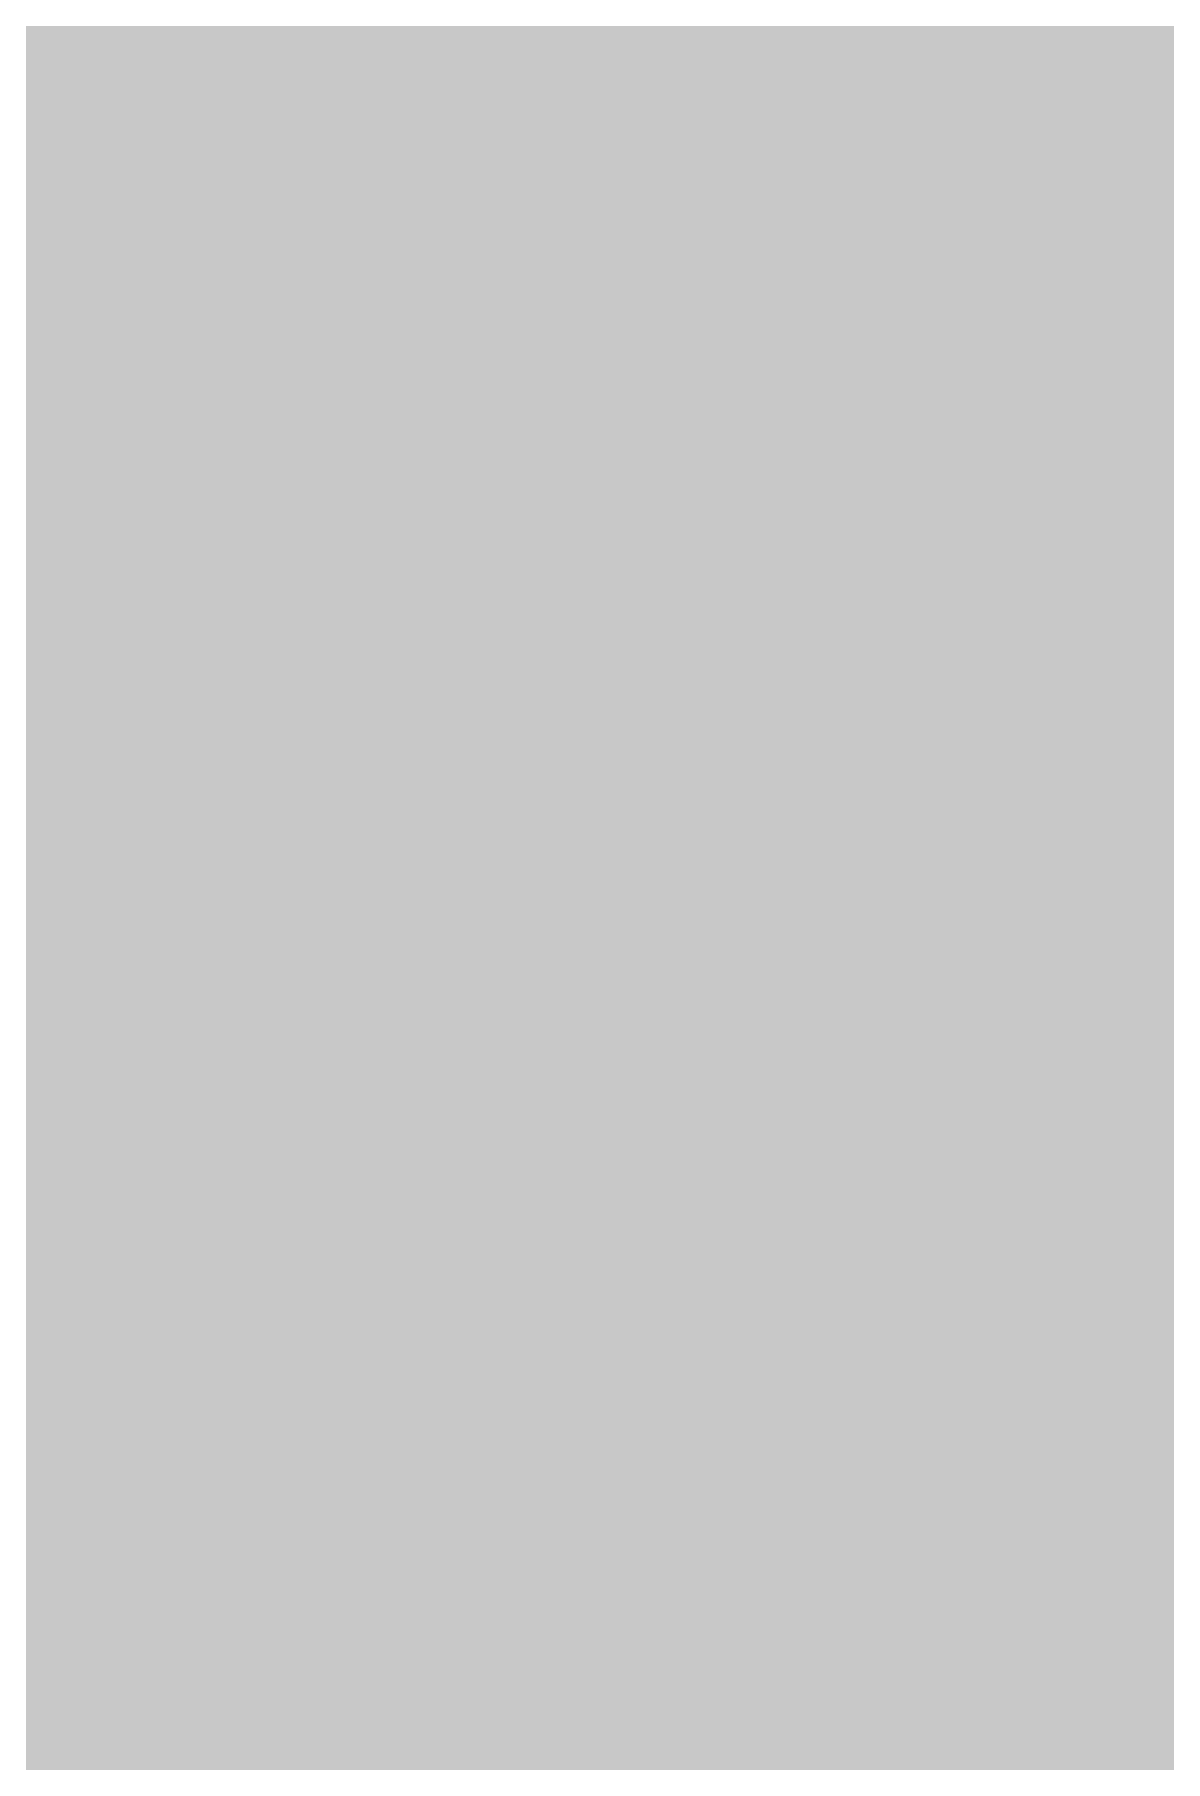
# Model space of a CAD drawing. Header units: millimetres. Extents: x 169 to 355, y 129 to 253.
# Drawn here: x 185.5 to 193.5, y 216.5 to 228.72 of the extents above; entities that cross this region are included whole.
import ezdxf

# ---------------------------------------------------------------- set-up
doc = ezdxf.new("R2010")
doc.units = ezdxf.units.MM
for name, color, linetype in [('BottomLayer', 5, 'Continuous'), ('Mechanical1', 6, 'Continuous'), ('Mechanical15', 56, 'Continuous'), ('TopLayer', 1, 'Continuous'), ('TopOverlay', 2, 'Continuous'), ('TopPaste', 8, 'Continuous'), ('TopSolder', 216, 'Continuous')]:
    doc.layers.add(name, color=color, linetype=linetype)

# ---------------------------------------------------------------- blocks, each defined once
blk = doc.blocks.new('BGA484_0_5_1608')
at = {"layer": 'Mechanical1', "const_width": 0.2}
for points in [[(-6, 6), (6, 6)], [(6, -6), (6, 6)]]:
    blk.add_lwpolyline(points, dxfattribs=at)
at = {"layer": 'Mechanical1', "const_width": 0.1}
blk.add_lwpolyline([(5.95, 6, 1), (6.05, 6, 1)], format="xyb", close=True, dxfattribs=at)
blk.add_lwpolyline([(5.95, 6, 1), (6.05, 6, 1)], format="xyb", close=True, dxfattribs=at)
at = {"layer": 'Mechanical15', "const_width": 0.2}
for points in [[(-6, 6), (6, 6)], [(6, -6), (6, 6)], [(0, -1), (0, 1)], [(-1, 0), (1, 0)]]:
    blk.add_lwpolyline(points, dxfattribs=at)
at = {"layer": 'Mechanical15', "const_width": 0.1}
for points in [[(5.95, 6, 1), (6.05, 6, 1)], [(5.95, 6, 1), (6.05, 6, 1)], [(-0.05, 1, 1), (0.05, 1, 1)], [(-1.05, 0, 1), (-0.95, 0, 1)], [(0.95, 0, 1), (1.05, 0, 1)], [(-0.05, -1, 1), (0.05, -1, 1)]]:
    blk.add_lwpolyline(points, format="xyb", close=True, dxfattribs=at)
at = {"layer": 'TopLayer', "const_width": 0.14}
for points in [[(-1.32, 5.25, 1), (-1.18, 5.25, 1)], [(-0.82, 5.25, 1), (-0.68, 5.25, 1)], [(-0.32, 5.25, 1), (-0.18, 5.25, 1)], [(0.18, 5.25, 1), (0.32, 5.25, 1)], [(0.68, 5.25, 1), (0.82, 5.25, 1)], [(1.18, 5.25, 1), (1.32, 5.25, 1)], [(1.68, 5.25, 1), (1.82, 5.25, 1)], [(2.18, 5.25, 1), (2.32, 5.25, 1)], [(2.68, 5.25, 1), (2.82, 5.25, 1)], [(3.18, 5.25, 1), (3.32, 5.25, 1)], [(3.68, 5.25, 1), (3.82, 5.25, 1)], [(4.18, 5.25, 1), (4.32, 5.25, 1)], [(4.68, 5.25, 1), (4.82, 5.25, 1)], [(5.18, 5.25, 1), (5.32, 5.25, 1)], [(-1.32, 4.75, 1), (-1.18, 4.75, 1)], [(-0.82, 4.75, 1), (-0.68, 4.75, 1)], [(-0.32, 4.75, 1), (-0.18, 4.75, 1)], [(0.18, 4.75, 1), (0.32, 4.75, 1)], [(0.68, 4.75, 1), (0.82, 4.75, 1)], [(1.18, 4.75, 1), (1.32, 4.75, 1)], [(1.68, 4.75, 1), (1.82, 4.75, 1)], [(2.18, 4.75, 1), (2.32, 4.75, 1)], [(2.68, 4.75, 1), (2.82, 4.75, 1)], [(3.18, 4.75, 1), (3.32, 4.75, 1)], [(3.68, 4.75, 1), (3.82, 4.75, 1)], [(4.18, 4.75, 1), (4.32, 4.75, 1)], [(4.68, 4.75, 1), (4.82, 4.75, 1)], [(5.18, 4.75, 1), (5.32, 4.75, 1)], [(-1.32, 4.25, 1), (-1.18, 4.25, 1)], [(-0.82, 4.25, 1), (-0.68, 4.25, 1)], [(-0.32, 4.25, 1), (-0.18, 4.25, 1)], [(0.18, 4.25, 1), (0.32, 4.25, 1)], [(0.68, 4.25, 1), (0.82, 4.25, 1)], [(1.18, 4.25, 1), (1.32, 4.25, 1)], [(1.68, 4.25, 1), (1.82, 4.25, 1)], [(2.18, 4.25, 1), (2.32, 4.25, 1)], [(2.68, 4.25, 1), (2.82, 4.25, 1)], [(3.18, 4.25, 1), (3.32, 4.25, 1)], [(3.68, 4.25, 1), (3.82, 4.25, 1)], [(4.18, 4.25, 1), (4.32, 4.25, 1)], [(4.68, 4.25, 1), (4.82, 4.25, 1)], [(5.18, 4.25, 1), (5.32, 4.25, 1)], [(-1.32, 3.75, 1), (-1.18, 3.75, 1)], [(-0.82, 3.75, 1), (-0.68, 3.75, 1)], [(-0.32, 3.75, 1), (-0.18, 3.75, 1)], [(0.18, 3.75, 1), (0.32, 3.75, 1)], [(0.68, 3.75, 1), (0.82, 3.75, 1)], [(1.18, 3.75, 1), (1.32, 3.75, 1)], [(1.68, 3.75, 1), (1.82, 3.75, 1)], [(2.18, 3.75, 1), (2.32, 3.75, 1)], [(2.68, 3.75, 1), (2.82, 3.75, 1)], [(3.18, 3.75, 1), (3.32, 3.75, 1)], [(3.68, 3.75, 1), (3.82, 3.75, 1)], [(4.18, 3.75, 1), (4.32, 3.75, 1)], [(4.68, 3.75, 1), (4.82, 3.75, 1)], [(5.18, 3.75, 1), (5.32, 3.75, 1)], [(-1.32, 3.25, 1), (-1.18, 3.25, 1)], [(-0.82, 3.25, 1), (-0.68, 3.25, 1)], [(-0.32, 3.25, 1), (-0.18, 3.25, 1)], [(0.18, 3.25, 1), (0.32, 3.25, 1)], [(0.68, 3.25, 1), (0.82, 3.25, 1)], [(1.18, 3.25, 1), (1.32, 3.25, 1)], [(1.68, 3.25, 1), (1.82, 3.25, 1)], [(2.18, 3.25, 1), (2.32, 3.25, 1)], [(2.68, 3.25, 1), (2.82, 3.25, 1)], [(3.18, 3.25, 1), (3.32, 3.25, 1)], [(3.68, 3.25, 1), (3.82, 3.25, 1)], [(4.18, 3.25, 1), (4.32, 3.25, 1)], [(4.68, 3.25, 1), (4.82, 3.25, 1)], [(5.18, 3.25, 1), (5.32, 3.25, 1)], [(-1.32, 2.75, 1), (-1.18, 2.75, 1)], [(-0.82, 2.75, 1), (-0.68, 2.75, 1)], [(-0.32, 2.75, 1), (-0.18, 2.75, 1)], [(0.18, 2.75, 1), (0.32, 2.75, 1)], [(0.68, 2.75, 1), (0.82, 2.75, 1)], [(1.18, 2.75, 1), (1.32, 2.75, 1)], [(1.68, 2.75, 1), (1.82, 2.75, 1)], [(2.18, 2.75, 1), (2.32, 2.75, 1)], [(2.68, 2.75, 1), (2.82, 2.75, 1)], [(3.18, 2.75, 1), (3.32, 2.75, 1)], [(3.68, 2.75, 1), (3.82, 2.75, 1)], [(4.18, 2.75, 1), (4.32, 2.75, 1)], [(4.68, 2.75, 1), (4.82, 2.75, 1)], [(5.18, 2.75, 1), (5.32, 2.75, 1)], [(-1.32, 2.25, 1), (-1.18, 2.25, 1)], [(-0.82, 2.25, 1), (-0.68, 2.25, 1)], [(-0.32, 2.25, 1), (-0.18, 2.25, 1)], [(0.18, 2.25, 1), (0.32, 2.25, 1)], [(0.68, 2.25, 1), (0.82, 2.25, 1)], [(1.18, 2.25, 1), (1.32, 2.25, 1)], [(1.68, 2.25, 1), (1.82, 2.25, 1)], [(2.18, 2.25, 1), (2.32, 2.25, 1)], [(2.68, 2.25, 1), (2.82, 2.25, 1)], [(3.18, 2.25, 1), (3.32, 2.25, 1)], [(3.68, 2.25, 1), (3.82, 2.25, 1)], [(4.18, 2.25, 1), (4.32, 2.25, 1)], [(4.68, 2.25, 1), (4.82, 2.25, 1)], [(5.18, 2.25, 1), (5.32, 2.25, 1)], [(-1.32, 1.75, 1), (-1.18, 1.75, 1)], [(-0.82, 1.75, 1), (-0.68, 1.75, 1)], [(-0.32, 1.75, 1), (-0.18, 1.75, 1)], [(0.18, 1.75, 1), (0.32, 1.75, 1)], [(0.68, 1.75, 1), (0.82, 1.75, 1)], [(1.18, 1.75, 1), (1.32, 1.75, 1)], [(1.68, 1.75, 1), (1.82, 1.75, 1)], [(2.18, 1.75, 1), (2.32, 1.75, 1)], [(2.68, 1.75, 1), (2.82, 1.75, 1)], [(3.18, 1.75, 1), (3.32, 1.75, 1)], [(3.68, 1.75, 1), (3.82, 1.75, 1)], [(4.18, 1.75, 1), (4.32, 1.75, 1)], [(4.68, 1.75, 1), (4.82, 1.75, 1)], [(5.18, 1.75, 1), (5.32, 1.75, 1)], [(-1.32, 1.25, 1), (-1.18, 1.25, 1)], [(-0.82, 1.25, 1), (-0.68, 1.25, 1)], [(-0.32, 1.25, 1), (-0.18, 1.25, 1)], [(0.18, 1.25, 1), (0.32, 1.25, 1)], [(0.68, 1.25, 1), (0.82, 1.25, 1)], [(1.18, 1.25, 1), (1.32, 1.25, 1)], [(1.68, 1.25, 1), (1.82, 1.25, 1)], [(2.18, 1.25, 1), (2.32, 1.25, 1)], [(2.68, 1.25, 1), (2.82, 1.25, 1)], [(3.18, 1.25, 1), (3.32, 1.25, 1)], [(3.68, 1.25, 1), (3.82, 1.25, 1)], [(4.18, 1.25, 1), (4.32, 1.25, 1)], [(4.68, 1.25, 1), (4.82, 1.25, 1)], [(5.18, 1.25, 1), (5.32, 1.25, 1)], [(-1.32, 0.75, 1), (-1.18, 0.75, 1)], [(-0.82, 0.75, 1), (-0.68, 0.75, 1)], [(-0.32, 0.75, 1), (-0.18, 0.75, 1)], [(0.18, 0.75, 1), (0.32, 0.75, 1)], [(0.68, 0.75, 1), (0.82, 0.75, 1)], [(1.18, 0.75, 1), (1.32, 0.75, 1)], [(1.68, 0.75, 1), (1.82, 0.75, 1)], [(2.18, 0.75, 1), (2.32, 0.75, 1)], [(2.68, 0.75, 1), (2.82, 0.75, 1)], [(3.18, 0.75, 1), (3.32, 0.75, 1)], [(3.68, 0.75, 1), (3.82, 0.75, 1)], [(4.18, 0.75, 1), (4.32, 0.75, 1)], [(4.68, 0.75, 1), (4.82, 0.75, 1)], [(5.18, 0.75, 1), (5.32, 0.75, 1)], [(-1.32, 0.25, 1), (-1.18, 0.25, 1)], [(-0.82, 0.25, 1), (-0.68, 0.25, 1)], [(-0.32, 0.25, 1), (-0.18, 0.25, 1)], [(0.18, 0.25, 1), (0.32, 0.25, 1)], [(0.68, 0.25, 1), (0.82, 0.25, 1)], [(1.18, 0.25, 1), (1.32, 0.25, 1)], [(1.68, 0.25, 1), (1.82, 0.25, 1)], [(2.18, 0.25, 1), (2.32, 0.25, 1)], [(2.68, 0.25, 1), (2.82, 0.25, 1)], [(3.18, 0.25, 1), (3.32, 0.25, 1)], [(3.68, 0.25, 1), (3.82, 0.25, 1)], [(4.18, 0.25, 1), (4.32, 0.25, 1)], [(4.68, 0.25, 1), (4.82, 0.25, 1)], [(5.18, 0.25, 1), (5.32, 0.25, 1)], [(-1.32, -0.25, 1), (-1.18, -0.25, 1)], [(-0.82, -0.25, 1), (-0.68, -0.25, 1)], [(-0.32, -0.25, 1), (-0.18, -0.25, 1)], [(0.18, -0.25, 1), (0.32, -0.25, 1)], [(0.68, -0.25, 1), (0.82, -0.25, 1)], [(1.18, -0.25, 1), (1.32, -0.25, 1)], [(1.68, -0.25, 1), (1.82, -0.25, 1)], [(2.18, -0.25, 1), (2.32, -0.25, 1)], [(2.68, -0.25, 1), (2.82, -0.25, 1)], [(3.18, -0.25, 1), (3.32, -0.25, 1)], [(3.68, -0.25, 1), (3.82, -0.25, 1)], [(4.18, -0.25, 1), (4.32, -0.25, 1)], [(4.68, -0.25, 1), (4.82, -0.25, 1)], [(5.18, -0.25, 1), (5.32, -0.25, 1)], [(-1.32, -0.75, 1), (-1.18, -0.75, 1)], [(-0.82, -0.75, 1), (-0.68, -0.75, 1)], [(-0.32, -0.75, 1), (-0.18, -0.75, 1)], [(0.18, -0.75, 1), (0.32, -0.75, 1)], [(0.68, -0.75, 1), (0.82, -0.75, 1)], [(1.18, -0.75, 1), (1.32, -0.75, 1)], [(1.68, -0.75, 1), (1.82, -0.75, 1)], [(2.18, -0.75, 1), (2.32, -0.75, 1)], [(2.68, -0.75, 1), (2.82, -0.75, 1)], [(3.18, -0.75, 1), (3.32, -0.75, 1)], [(3.68, -0.75, 1), (3.82, -0.75, 1)], [(4.18, -0.75, 1), (4.32, -0.75, 1)], [(4.68, -0.75, 1), (4.82, -0.75, 1)], [(5.18, -0.75, 1), (5.32, -0.75, 1)], [(-1.32, -1.25, 1), (-1.18, -1.25, 1)], [(-0.82, -1.25, 1), (-0.68, -1.25, 1)], [(-0.32, -1.25, 1), (-0.18, -1.25, 1)], [(0.18, -1.25, 1), (0.32, -1.25, 1)], [(0.68, -1.25, 1), (0.82, -1.25, 1)], [(1.18, -1.25, 1), (1.32, -1.25, 1)], [(1.68, -1.25, 1), (1.82, -1.25, 1)], [(2.18, -1.25, 1), (2.32, -1.25, 1)], [(2.68, -1.25, 1), (2.82, -1.25, 1)], [(3.18, -1.25, 1), (3.32, -1.25, 1)], [(3.68, -1.25, 1), (3.82, -1.25, 1)], [(4.18, -1.25, 1), (4.32, -1.25, 1)], [(4.68, -1.25, 1), (4.82, -1.25, 1)], [(5.18, -1.25, 1), (5.32, -1.25, 1)]]:
    blk.add_lwpolyline(points, format="xyb", close=True, dxfattribs=at)
at = {"layer": 'TopOverlay', "const_width": 0.2}
for points in [[(-6, 6), (6, 6)], [(6, -6), (6, 6)]]:
    blk.add_lwpolyline(points, dxfattribs=at)
at = {"layer": 'TopOverlay', "const_width": 0.1}
blk.add_lwpolyline([(5.95, 6, 1), (6.05, 6, 1)], format="xyb", close=True, dxfattribs=at)
blk.add_lwpolyline([(5.95, 6, 1), (6.05, 6, 1)], format="xyb", close=True, dxfattribs=at)
at = {"layer": 'TopPaste', "const_width": 0.14}
for points in [[(-1.32, 5.25, 1), (-1.18, 5.25, 1)], [(-0.82, 5.25, 1), (-0.68, 5.25, 1)], [(-0.32, 5.25, 1), (-0.18, 5.25, 1)], [(0.18, 5.25, 1), (0.32, 5.25, 1)], [(0.68, 5.25, 1), (0.82, 5.25, 1)], [(1.18, 5.25, 1), (1.32, 5.25, 1)], [(1.68, 5.25, 1), (1.82, 5.25, 1)], [(2.18, 5.25, 1), (2.32, 5.25, 1)], [(2.68, 5.25, 1), (2.82, 5.25, 1)], [(3.18, 5.25, 1), (3.32, 5.25, 1)], [(3.68, 5.25, 1), (3.82, 5.25, 1)], [(4.18, 5.25, 1), (4.32, 5.25, 1)], [(4.68, 5.25, 1), (4.82, 5.25, 1)], [(5.18, 5.25, 1), (5.32, 5.25, 1)], [(-1.32, 4.75, 1), (-1.18, 4.75, 1)], [(-0.82, 4.75, 1), (-0.68, 4.75, 1)], [(-0.32, 4.75, 1), (-0.18, 4.75, 1)], [(0.18, 4.75, 1), (0.32, 4.75, 1)], [(0.68, 4.75, 1), (0.82, 4.75, 1)], [(1.18, 4.75, 1), (1.32, 4.75, 1)], [(1.68, 4.75, 1), (1.82, 4.75, 1)], [(2.18, 4.75, 1), (2.32, 4.75, 1)], [(2.68, 4.75, 1), (2.82, 4.75, 1)], [(3.18, 4.75, 1), (3.32, 4.75, 1)], [(3.68, 4.75, 1), (3.82, 4.75, 1)], [(4.18, 4.75, 1), (4.32, 4.75, 1)], [(4.68, 4.75, 1), (4.82, 4.75, 1)], [(5.18, 4.75, 1), (5.32, 4.75, 1)], [(-1.32, 4.25, 1), (-1.18, 4.25, 1)], [(-0.82, 4.25, 1), (-0.68, 4.25, 1)], [(-0.32, 4.25, 1), (-0.18, 4.25, 1)], [(0.18, 4.25, 1), (0.32, 4.25, 1)], [(0.68, 4.25, 1), (0.82, 4.25, 1)], [(1.18, 4.25, 1), (1.32, 4.25, 1)], [(1.68, 4.25, 1), (1.82, 4.25, 1)], [(2.18, 4.25, 1), (2.32, 4.25, 1)], [(2.68, 4.25, 1), (2.82, 4.25, 1)], [(3.18, 4.25, 1), (3.32, 4.25, 1)], [(3.68, 4.25, 1), (3.82, 4.25, 1)], [(4.18, 4.25, 1), (4.32, 4.25, 1)], [(4.68, 4.25, 1), (4.82, 4.25, 1)], [(5.18, 4.25, 1), (5.32, 4.25, 1)], [(-1.32, 3.75, 1), (-1.18, 3.75, 1)], [(-0.82, 3.75, 1), (-0.68, 3.75, 1)], [(-0.32, 3.75, 1), (-0.18, 3.75, 1)], [(0.18, 3.75, 1), (0.32, 3.75, 1)], [(0.68, 3.75, 1), (0.82, 3.75, 1)], [(1.18, 3.75, 1), (1.32, 3.75, 1)], [(1.68, 3.75, 1), (1.82, 3.75, 1)], [(2.18, 3.75, 1), (2.32, 3.75, 1)], [(2.68, 3.75, 1), (2.82, 3.75, 1)], [(3.18, 3.75, 1), (3.32, 3.75, 1)], [(3.68, 3.75, 1), (3.82, 3.75, 1)], [(4.18, 3.75, 1), (4.32, 3.75, 1)], [(4.68, 3.75, 1), (4.82, 3.75, 1)], [(5.18, 3.75, 1), (5.32, 3.75, 1)], [(-1.32, 3.25, 1), (-1.18, 3.25, 1)], [(-0.82, 3.25, 1), (-0.68, 3.25, 1)], [(-0.32, 3.25, 1), (-0.18, 3.25, 1)], [(0.18, 3.25, 1), (0.32, 3.25, 1)], [(0.68, 3.25, 1), (0.82, 3.25, 1)], [(1.18, 3.25, 1), (1.32, 3.25, 1)], [(1.68, 3.25, 1), (1.82, 3.25, 1)], [(2.18, 3.25, 1), (2.32, 3.25, 1)], [(2.68, 3.25, 1), (2.82, 3.25, 1)], [(3.18, 3.25, 1), (3.32, 3.25, 1)], [(3.68, 3.25, 1), (3.82, 3.25, 1)], [(4.18, 3.25, 1), (4.32, 3.25, 1)], [(4.68, 3.25, 1), (4.82, 3.25, 1)], [(5.18, 3.25, 1), (5.32, 3.25, 1)], [(-1.32, 2.75, 1), (-1.18, 2.75, 1)], [(-0.82, 2.75, 1), (-0.68, 2.75, 1)], [(-0.32, 2.75, 1), (-0.18, 2.75, 1)], [(0.18, 2.75, 1), (0.32, 2.75, 1)], [(0.68, 2.75, 1), (0.82, 2.75, 1)], [(1.18, 2.75, 1), (1.32, 2.75, 1)], [(1.68, 2.75, 1), (1.82, 2.75, 1)], [(2.18, 2.75, 1), (2.32, 2.75, 1)], [(2.68, 2.75, 1), (2.82, 2.75, 1)], [(3.18, 2.75, 1), (3.32, 2.75, 1)], [(3.68, 2.75, 1), (3.82, 2.75, 1)], [(4.18, 2.75, 1), (4.32, 2.75, 1)], [(4.68, 2.75, 1), (4.82, 2.75, 1)], [(5.18, 2.75, 1), (5.32, 2.75, 1)], [(-1.32, 2.25, 1), (-1.18, 2.25, 1)], [(-0.82, 2.25, 1), (-0.68, 2.25, 1)], [(-0.32, 2.25, 1), (-0.18, 2.25, 1)], [(0.18, 2.25, 1), (0.32, 2.25, 1)], [(0.68, 2.25, 1), (0.82, 2.25, 1)], [(1.18, 2.25, 1), (1.32, 2.25, 1)], [(1.68, 2.25, 1), (1.82, 2.25, 1)], [(2.18, 2.25, 1), (2.32, 2.25, 1)], [(2.68, 2.25, 1), (2.82, 2.25, 1)], [(3.18, 2.25, 1), (3.32, 2.25, 1)], [(3.68, 2.25, 1), (3.82, 2.25, 1)], [(4.18, 2.25, 1), (4.32, 2.25, 1)], [(4.68, 2.25, 1), (4.82, 2.25, 1)], [(5.18, 2.25, 1), (5.32, 2.25, 1)], [(-1.32, 1.75, 1), (-1.18, 1.75, 1)], [(-0.82, 1.75, 1), (-0.68, 1.75, 1)], [(-0.32, 1.75, 1), (-0.18, 1.75, 1)], [(0.18, 1.75, 1), (0.32, 1.75, 1)], [(0.68, 1.75, 1), (0.82, 1.75, 1)], [(1.18, 1.75, 1), (1.32, 1.75, 1)], [(1.68, 1.75, 1), (1.82, 1.75, 1)], [(2.18, 1.75, 1), (2.32, 1.75, 1)], [(2.68, 1.75, 1), (2.82, 1.75, 1)], [(3.18, 1.75, 1), (3.32, 1.75, 1)], [(3.68, 1.75, 1), (3.82, 1.75, 1)], [(4.18, 1.75, 1), (4.32, 1.75, 1)], [(4.68, 1.75, 1), (4.82, 1.75, 1)], [(5.18, 1.75, 1), (5.32, 1.75, 1)], [(-1.32, 1.25, 1), (-1.18, 1.25, 1)], [(-0.82, 1.25, 1), (-0.68, 1.25, 1)], [(-0.32, 1.25, 1), (-0.18, 1.25, 1)], [(0.18, 1.25, 1), (0.32, 1.25, 1)], [(0.68, 1.25, 1), (0.82, 1.25, 1)], [(1.18, 1.25, 1), (1.32, 1.25, 1)], [(1.68, 1.25, 1), (1.82, 1.25, 1)], [(2.18, 1.25, 1), (2.32, 1.25, 1)], [(2.68, 1.25, 1), (2.82, 1.25, 1)], [(3.18, 1.25, 1), (3.32, 1.25, 1)], [(3.68, 1.25, 1), (3.82, 1.25, 1)], [(4.18, 1.25, 1), (4.32, 1.25, 1)], [(4.68, 1.25, 1), (4.82, 1.25, 1)], [(5.18, 1.25, 1), (5.32, 1.25, 1)], [(-1.32, 0.75, 1), (-1.18, 0.75, 1)], [(-0.82, 0.75, 1), (-0.68, 0.75, 1)], [(-0.32, 0.75, 1), (-0.18, 0.75, 1)], [(0.18, 0.75, 1), (0.32, 0.75, 1)], [(0.68, 0.75, 1), (0.82, 0.75, 1)], [(1.18, 0.75, 1), (1.32, 0.75, 1)], [(1.68, 0.75, 1), (1.82, 0.75, 1)], [(2.18, 0.75, 1), (2.32, 0.75, 1)], [(2.68, 0.75, 1), (2.82, 0.75, 1)], [(3.18, 0.75, 1), (3.32, 0.75, 1)], [(3.68, 0.75, 1), (3.82, 0.75, 1)], [(4.18, 0.75, 1), (4.32, 0.75, 1)], [(4.68, 0.75, 1), (4.82, 0.75, 1)], [(5.18, 0.75, 1), (5.32, 0.75, 1)], [(-1.32, 0.25, 1), (-1.18, 0.25, 1)], [(-0.82, 0.25, 1), (-0.68, 0.25, 1)], [(-0.32, 0.25, 1), (-0.18, 0.25, 1)], [(0.18, 0.25, 1), (0.32, 0.25, 1)], [(0.68, 0.25, 1), (0.82, 0.25, 1)], [(1.18, 0.25, 1), (1.32, 0.25, 1)], [(1.68, 0.25, 1), (1.82, 0.25, 1)], [(2.18, 0.25, 1), (2.32, 0.25, 1)], [(2.68, 0.25, 1), (2.82, 0.25, 1)], [(3.18, 0.25, 1), (3.32, 0.25, 1)], [(3.68, 0.25, 1), (3.82, 0.25, 1)], [(4.18, 0.25, 1), (4.32, 0.25, 1)], [(4.68, 0.25, 1), (4.82, 0.25, 1)], [(5.18, 0.25, 1), (5.32, 0.25, 1)], [(-1.32, -0.25, 1), (-1.18, -0.25, 1)], [(-0.82, -0.25, 1), (-0.68, -0.25, 1)], [(-0.32, -0.25, 1), (-0.18, -0.25, 1)], [(0.18, -0.25, 1), (0.32, -0.25, 1)], [(0.68, -0.25, 1), (0.82, -0.25, 1)], [(1.18, -0.25, 1), (1.32, -0.25, 1)], [(1.68, -0.25, 1), (1.82, -0.25, 1)], [(2.18, -0.25, 1), (2.32, -0.25, 1)], [(2.68, -0.25, 1), (2.82, -0.25, 1)], [(3.18, -0.25, 1), (3.32, -0.25, 1)], [(3.68, -0.25, 1), (3.82, -0.25, 1)], [(4.18, -0.25, 1), (4.32, -0.25, 1)], [(4.68, -0.25, 1), (4.82, -0.25, 1)], [(5.18, -0.25, 1), (5.32, -0.25, 1)], [(-1.32, -0.75, 1), (-1.18, -0.75, 1)], [(-0.82, -0.75, 1), (-0.68, -0.75, 1)], [(-0.32, -0.75, 1), (-0.18, -0.75, 1)], [(0.18, -0.75, 1), (0.32, -0.75, 1)], [(0.68, -0.75, 1), (0.82, -0.75, 1)], [(1.18, -0.75, 1), (1.32, -0.75, 1)], [(1.68, -0.75, 1), (1.82, -0.75, 1)], [(2.18, -0.75, 1), (2.32, -0.75, 1)], [(2.68, -0.75, 1), (2.82, -0.75, 1)], [(3.18, -0.75, 1), (3.32, -0.75, 1)], [(3.68, -0.75, 1), (3.82, -0.75, 1)], [(4.18, -0.75, 1), (4.32, -0.75, 1)], [(4.68, -0.75, 1), (4.82, -0.75, 1)], [(5.18, -0.75, 1), (5.32, -0.75, 1)], [(-1.32, -1.25, 1), (-1.18, -1.25, 1)], [(-0.82, -1.25, 1), (-0.68, -1.25, 1)], [(-0.32, -1.25, 1), (-0.18, -1.25, 1)], [(0.18, -1.25, 1), (0.32, -1.25, 1)], [(0.68, -1.25, 1), (0.82, -1.25, 1)], [(1.18, -1.25, 1), (1.32, -1.25, 1)], [(1.68, -1.25, 1), (1.82, -1.25, 1)], [(2.18, -1.25, 1), (2.32, -1.25, 1)], [(2.68, -1.25, 1), (2.82, -1.25, 1)], [(3.18, -1.25, 1), (3.32, -1.25, 1)], [(3.68, -1.25, 1), (3.82, -1.25, 1)], [(4.18, -1.25, 1), (4.32, -1.25, 1)], [(4.68, -1.25, 1), (4.82, -1.25, 1)], [(5.18, -1.25, 1), (5.32, -1.25, 1)]]:
    blk.add_lwpolyline(points, format="xyb", close=True, dxfattribs=at)
at = {"layer": 'TopSolder', "const_width": 0.242}
for points in [[(-1.371, 5.25, 1), (-1.129, 5.25, 1)], [(-0.871, 5.25, 1), (-0.629, 5.25, 1)], [(-0.371, 5.25, 1), (-0.129, 5.25, 1)], [(0.129, 5.25, 1), (0.371, 5.25, 1)], [(0.629, 5.25, 1), (0.871, 5.25, 1)], [(1.129, 5.25, 1), (1.371, 5.25, 1)], [(1.629, 5.25, 1), (1.871, 5.25, 1)], [(2.129, 5.25, 1), (2.371, 5.25, 1)], [(2.629, 5.25, 1), (2.871, 5.25, 1)], [(3.129, 5.25, 1), (3.371, 5.25, 1)], [(3.629, 5.25, 1), (3.871, 5.25, 1)], [(4.129, 5.25, 1), (4.371, 5.25, 1)], [(4.629, 5.25, 1), (4.871, 5.25, 1)], [(5.129, 5.25, 1), (5.371, 5.25, 1)], [(-1.371, 4.75, 1), (-1.129, 4.75, 1)], [(-0.871, 4.75, 1), (-0.629, 4.75, 1)], [(-0.371, 4.75, 1), (-0.129, 4.75, 1)], [(0.129, 4.75, 1), (0.371, 4.75, 1)], [(0.629, 4.75, 1), (0.871, 4.75, 1)], [(1.129, 4.75, 1), (1.371, 4.75, 1)], [(1.629, 4.75, 1), (1.871, 4.75, 1)], [(2.129, 4.75, 1), (2.371, 4.75, 1)], [(2.629, 4.75, 1), (2.871, 4.75, 1)], [(3.129, 4.75, 1), (3.371, 4.75, 1)], [(3.629, 4.75, 1), (3.871, 4.75, 1)], [(4.129, 4.75, 1), (4.371, 4.75, 1)], [(4.629, 4.75, 1), (4.871, 4.75, 1)], [(5.129, 4.75, 1), (5.371, 4.75, 1)], [(-1.371, 4.25, 1), (-1.129, 4.25, 1)], [(-0.871, 4.25, 1), (-0.629, 4.25, 1)], [(-0.371, 4.25, 1), (-0.129, 4.25, 1)], [(0.129, 4.25, 1), (0.371, 4.25, 1)], [(0.629, 4.25, 1), (0.871, 4.25, 1)], [(1.129, 4.25, 1), (1.371, 4.25, 1)], [(1.629, 4.25, 1), (1.871, 4.25, 1)], [(2.129, 4.25, 1), (2.371, 4.25, 1)], [(2.629, 4.25, 1), (2.871, 4.25, 1)], [(3.129, 4.25, 1), (3.371, 4.25, 1)], [(3.629, 4.25, 1), (3.871, 4.25, 1)], [(4.129, 4.25, 1), (4.371, 4.25, 1)], [(4.629, 4.25, 1), (4.871, 4.25, 1)], [(5.129, 4.25, 1), (5.371, 4.25, 1)], [(-1.371, 3.75, 1), (-1.129, 3.75, 1)], [(-0.871, 3.75, 1), (-0.629, 3.75, 1)], [(-0.371, 3.75, 1), (-0.129, 3.75, 1)], [(0.129, 3.75, 1), (0.371, 3.75, 1)], [(0.629, 3.75, 1), (0.871, 3.75, 1)], [(1.129, 3.75, 1), (1.371, 3.75, 1)], [(1.629, 3.75, 1), (1.871, 3.75, 1)], [(2.129, 3.75, 1), (2.371, 3.75, 1)], [(2.629, 3.75, 1), (2.871, 3.75, 1)], [(3.129, 3.75, 1), (3.371, 3.75, 1)], [(3.629, 3.75, 1), (3.871, 3.75, 1)], [(4.129, 3.75, 1), (4.371, 3.75, 1)], [(4.629, 3.75, 1), (4.871, 3.75, 1)], [(5.129, 3.75, 1), (5.371, 3.75, 1)], [(-1.371, 3.25, 1), (-1.129, 3.25, 1)], [(-0.871, 3.25, 1), (-0.629, 3.25, 1)], [(-0.371, 3.25, 1), (-0.129, 3.25, 1)], [(0.129, 3.25, 1), (0.371, 3.25, 1)], [(0.629, 3.25, 1), (0.871, 3.25, 1)], [(1.129, 3.25, 1), (1.371, 3.25, 1)], [(1.629, 3.25, 1), (1.871, 3.25, 1)], [(2.129, 3.25, 1), (2.371, 3.25, 1)], [(2.629, 3.25, 1), (2.871, 3.25, 1)], [(3.129, 3.25, 1), (3.371, 3.25, 1)], [(3.629, 3.25, 1), (3.871, 3.25, 1)], [(4.129, 3.25, 1), (4.371, 3.25, 1)], [(4.629, 3.25, 1), (4.871, 3.25, 1)], [(5.129, 3.25, 1), (5.371, 3.25, 1)], [(-1.371, 2.75, 1), (-1.129, 2.75, 1)], [(-0.871, 2.75, 1), (-0.629, 2.75, 1)], [(-0.371, 2.75, 1), (-0.129, 2.75, 1)], [(0.129, 2.75, 1), (0.371, 2.75, 1)], [(0.629, 2.75, 1), (0.871, 2.75, 1)], [(1.129, 2.75, 1), (1.371, 2.75, 1)], [(1.629, 2.75, 1), (1.871, 2.75, 1)], [(2.129, 2.75, 1), (2.371, 2.75, 1)], [(2.629, 2.75, 1), (2.871, 2.75, 1)], [(3.129, 2.75, 1), (3.371, 2.75, 1)], [(3.629, 2.75, 1), (3.871, 2.75, 1)], [(4.129, 2.75, 1), (4.371, 2.75, 1)], [(4.629, 2.75, 1), (4.871, 2.75, 1)], [(5.129, 2.75, 1), (5.371, 2.75, 1)], [(-1.371, 2.25, 1), (-1.129, 2.25, 1)], [(-0.871, 2.25, 1), (-0.629, 2.25, 1)], [(-0.371, 2.25, 1), (-0.129, 2.25, 1)], [(0.129, 2.25, 1), (0.371, 2.25, 1)], [(0.629, 2.25, 1), (0.871, 2.25, 1)], [(1.129, 2.25, 1), (1.371, 2.25, 1)], [(1.629, 2.25, 1), (1.871, 2.25, 1)], [(2.129, 2.25, 1), (2.371, 2.25, 1)], [(2.629, 2.25, 1), (2.871, 2.25, 1)], [(3.129, 2.25, 1), (3.371, 2.25, 1)], [(3.629, 2.25, 1), (3.871, 2.25, 1)], [(4.129, 2.25, 1), (4.371, 2.25, 1)], [(4.629, 2.25, 1), (4.871, 2.25, 1)], [(5.129, 2.25, 1), (5.371, 2.25, 1)], [(-1.371, 1.75, 1), (-1.129, 1.75, 1)], [(-0.871, 1.75, 1), (-0.629, 1.75, 1)], [(-0.371, 1.75, 1), (-0.129, 1.75, 1)], [(0.129, 1.75, 1), (0.371, 1.75, 1)], [(0.629, 1.75, 1), (0.871, 1.75, 1)], [(1.129, 1.75, 1), (1.371, 1.75, 1)], [(1.629, 1.75, 1), (1.871, 1.75, 1)], [(2.129, 1.75, 1), (2.371, 1.75, 1)], [(2.629, 1.75, 1), (2.871, 1.75, 1)], [(3.129, 1.75, 1), (3.371, 1.75, 1)], [(3.629, 1.75, 1), (3.871, 1.75, 1)], [(4.129, 1.75, 1), (4.371, 1.75, 1)], [(4.629, 1.75, 1), (4.871, 1.75, 1)], [(5.129, 1.75, 1), (5.371, 1.75, 1)], [(-1.371, 1.25, 1), (-1.129, 1.25, 1)], [(-0.871, 1.25, 1), (-0.629, 1.25, 1)], [(-0.371, 1.25, 1), (-0.129, 1.25, 1)], [(0.129, 1.25, 1), (0.371, 1.25, 1)], [(0.629, 1.25, 1), (0.871, 1.25, 1)], [(1.129, 1.25, 1), (1.371, 1.25, 1)], [(1.629, 1.25, 1), (1.871, 1.25, 1)], [(2.129, 1.25, 1), (2.371, 1.25, 1)], [(2.629, 1.25, 1), (2.871, 1.25, 1)], [(3.129, 1.25, 1), (3.371, 1.25, 1)], [(3.629, 1.25, 1), (3.871, 1.25, 1)], [(4.129, 1.25, 1), (4.371, 1.25, 1)], [(4.629, 1.25, 1), (4.871, 1.25, 1)], [(5.129, 1.25, 1), (5.371, 1.25, 1)], [(-1.371, 0.75, 1), (-1.129, 0.75, 1)], [(-0.871, 0.75, 1), (-0.629, 0.75, 1)], [(-0.371, 0.75, 1), (-0.129, 0.75, 1)], [(0.129, 0.75, 1), (0.371, 0.75, 1)], [(0.629, 0.75, 1), (0.871, 0.75, 1)], [(1.129, 0.75, 1), (1.371, 0.75, 1)], [(1.629, 0.75, 1), (1.871, 0.75, 1)], [(2.129, 0.75, 1), (2.371, 0.75, 1)], [(2.629, 0.75, 1), (2.871, 0.75, 1)], [(3.129, 0.75, 1), (3.371, 0.75, 1)], [(3.629, 0.75, 1), (3.871, 0.75, 1)], [(4.129, 0.75, 1), (4.371, 0.75, 1)], [(4.629, 0.75, 1), (4.871, 0.75, 1)], [(5.129, 0.75, 1), (5.371, 0.75, 1)], [(-1.371, 0.25, 1), (-1.129, 0.25, 1)], [(-0.871, 0.25, 1), (-0.629, 0.25, 1)], [(-0.371, 0.25, 1), (-0.129, 0.25, 1)], [(0.129, 0.25, 1), (0.371, 0.25, 1)], [(0.629, 0.25, 1), (0.871, 0.25, 1)], [(1.129, 0.25, 1), (1.371, 0.25, 1)], [(1.629, 0.25, 1), (1.871, 0.25, 1)], [(2.129, 0.25, 1), (2.371, 0.25, 1)], [(2.629, 0.25, 1), (2.871, 0.25, 1)], [(3.129, 0.25, 1), (3.371, 0.25, 1)], [(3.629, 0.25, 1), (3.871, 0.25, 1)], [(4.129, 0.25, 1), (4.371, 0.25, 1)], [(4.629, 0.25, 1), (4.871, 0.25, 1)], [(5.129, 0.25, 1), (5.371, 0.25, 1)], [(-1.371, -0.25, 1), (-1.129, -0.25, 1)], [(-0.871, -0.25, 1), (-0.629, -0.25, 1)], [(-0.371, -0.25, 1), (-0.129, -0.25, 1)], [(0.129, -0.25, 1), (0.371, -0.25, 1)], [(0.629, -0.25, 1), (0.871, -0.25, 1)], [(1.129, -0.25, 1), (1.371, -0.25, 1)], [(1.629, -0.25, 1), (1.871, -0.25, 1)], [(2.129, -0.25, 1), (2.371, -0.25, 1)], [(2.629, -0.25, 1), (2.871, -0.25, 1)], [(3.129, -0.25, 1), (3.371, -0.25, 1)], [(3.629, -0.25, 1), (3.871, -0.25, 1)], [(4.129, -0.25, 1), (4.371, -0.25, 1)], [(4.629, -0.25, 1), (4.871, -0.25, 1)], [(5.129, -0.25, 1), (5.371, -0.25, 1)], [(-1.371, -0.75, 1), (-1.129, -0.75, 1)], [(-0.871, -0.75, 1), (-0.629, -0.75, 1)], [(-0.371, -0.75, 1), (-0.129, -0.75, 1)], [(0.129, -0.75, 1), (0.371, -0.75, 1)], [(0.629, -0.75, 1), (0.871, -0.75, 1)], [(1.129, -0.75, 1), (1.371, -0.75, 1)], [(1.629, -0.75, 1), (1.871, -0.75, 1)], [(2.129, -0.75, 1), (2.371, -0.75, 1)], [(2.629, -0.75, 1), (2.871, -0.75, 1)], [(3.129, -0.75, 1), (3.371, -0.75, 1)], [(3.629, -0.75, 1), (3.871, -0.75, 1)], [(4.129, -0.75, 1), (4.371, -0.75, 1)], [(4.629, -0.75, 1), (4.871, -0.75, 1)], [(5.129, -0.75, 1), (5.371, -0.75, 1)], [(-1.371, -1.25, 1), (-1.129, -1.25, 1)], [(-0.871, -1.25, 1), (-0.629, -1.25, 1)], [(-0.371, -1.25, 1), (-0.129, -1.25, 1)], [(0.129, -1.25, 1), (0.371, -1.25, 1)], [(0.629, -1.25, 1), (0.871, -1.25, 1)], [(1.129, -1.25, 1), (1.371, -1.25, 1)], [(1.629, -1.25, 1), (1.871, -1.25, 1)], [(2.129, -1.25, 1), (2.371, -1.25, 1)], [(2.629, -1.25, 1), (2.871, -1.25, 1)], [(3.129, -1.25, 1), (3.371, -1.25, 1)], [(3.629, -1.25, 1), (3.871, -1.25, 1)], [(4.129, -1.25, 1), (4.371, -1.25, 1)], [(4.629, -1.25, 1), (4.871, -1.25, 1)], [(5.129, -1.25, 1), (5.371, -1.25, 1)]]:
    blk.add_lwpolyline(points, format="xyb", close=True, dxfattribs=at)

msp = doc.modelspace()

# ---------------------------------------------------------------- linework, layer by layer
at = {"layer": 'BottomLayer'}
msp.add_solid([(175, 209.25), (271.8, 209.25), (175, 245), (271.8, 245)], dxfattribs=at)

# ---------------------------------------------------------------- block references
msp.add_blockref('BGA484_0_5_1608', (187, 218))

doc.saveas('drawing.dxf')
